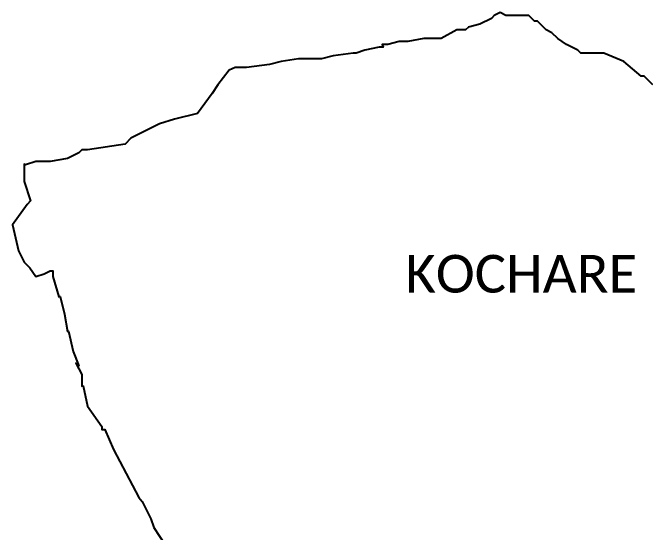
# Model space of a CAD drawing. Header units: metres. Extents: x 339539 to 346804, y 1761940 to 1765899.
# Drawn here: x 342794 to 345206, y 1763920 to 1765899 of the extents above; entities that cross this region are included whole.
import ezdxf

# ---------------------------------------------------------------- set-up
doc = ezdxf.new("R2010")
doc.units = ezdxf.units.M
doc.layers.add('VILLAGE BOUNDRY', color=10, linetype='Continuous')
doc.layers.add('VILLAGE NAME', color=250, linetype='Continuous')

msp = doc.modelspace()

# ---------------------------------------------------------------- linework, layer by layer
at = {"layer": 'VILLAGE BOUNDRY'}
msp.add_lwpolyline([(345233.9, 1765625), (345201, 1765658), (345190, 1765658), (345124.1, 1765712.9), (345047.3, 1765745.8), (344959.5, 1765745.8), (344948.5, 1765756.8), (344904.6, 1765778.7), (344871.7, 1765800.7), (344849.7, 1765822.7), (344827.7, 1765833.6), (344794.8, 1765866.6), (344783.8, 1765866.6), (344761.9, 1765888.5), (344674, 1765888.5), (344652.1, 1765899.5), (344630.1, 1765888.5), (344619.1, 1765877.6), (344575.2, 1765855.6), (344531.3, 1765844.6), (344520.3, 1765833.6), (344487.4, 1765833.6), (344427.3, 1765800.7), (344361.2, 1765800.7), (344300.8, 1765789.7), (344267.8, 1765789.7), (344223.9, 1765778.7), (344202, 1765778.7), (344206, 1765767.8), (344191, 1765767.8), (344136.1, 1765756.8), (344103.2, 1765745.8), (344092.2, 1765745.8), (344015.4, 1765734.8), (343971.5, 1765723.8), (343883.6, 1765723.8), (343817.7, 1765712.9), (343773.8, 1765701.9), (343686, 1765690.9), (343642.1, 1765690.9), (343620.1, 1765679.9), (343576.2, 1765625), (343554.3, 1765592.1), (343499.4, 1765515.2), (343411.6, 1765493.3), (343354.4, 1765475.6), (343244.6, 1765420.8), (343222.6, 1765398.8), (343079.9, 1765376.9), (343058, 1765376.9), (343047, 1765366), (343003, 1765344), (342937.2, 1765333.1), (342882.3, 1765333.1), (342842.8, 1765319.9), (342838.4, 1765322.1), (342838.4, 1765256.3), (342863, 1765182.1), (342849.3, 1765168.4), (342794.4, 1765091.6), (342816.3, 1764992.8), (342838.3, 1764948.9), (342860.2, 1764926.9), (342882.1, 1764894), (342915.1, 1764904.9), (342937, 1764915.9), (342948, 1764915.9), (342948, 1764894), (342969.9, 1764817.1), (342975.1, 1764818.4), (342991.9, 1764751.2), (343002.8, 1764685.4), (343006.8, 1764686.3), (343024.7, 1764608.5), (343046.7, 1764553.6), (343035.7, 1764564.6), (343057.6, 1764520.6), (343057.6, 1764476.8), (343063, 1764477.6), (343079.6, 1764399.9), (343134.4, 1764323), (343134.4, 1764312), (343145.4, 1764312), (343178.3, 1764235.2), (343275.1, 1764052.3), (343288, 1764037.5), (343320.9, 1763971.7), (343331.9, 1763938.7), (343375.8, 1763872.8)], dxfattribs=at)

# ---------------------------------------------------------------- texts
at = {"layer": 'VILLAGE NAME', "insert": (344290.8, 1764976.8), "char_height": 143.7, "attachment_point": 1, "rotation": 359.9793}
msp.add_mtext_dynamic_manual_height_columns('{\\fCalibri|b0|i0|c0|p34;KOCHARE}', width=1418, gutter_width=718.5, heights=[0], dxfattribs=at)
msp.add_mtext_dynamic_manual_height_columns('{\\fCalibri|b0|i0|c0|p34;KOCHARE}', width=1418, gutter_width=718.5, heights=[0], dxfattribs=at)

doc.saveas('drawing.dxf')
